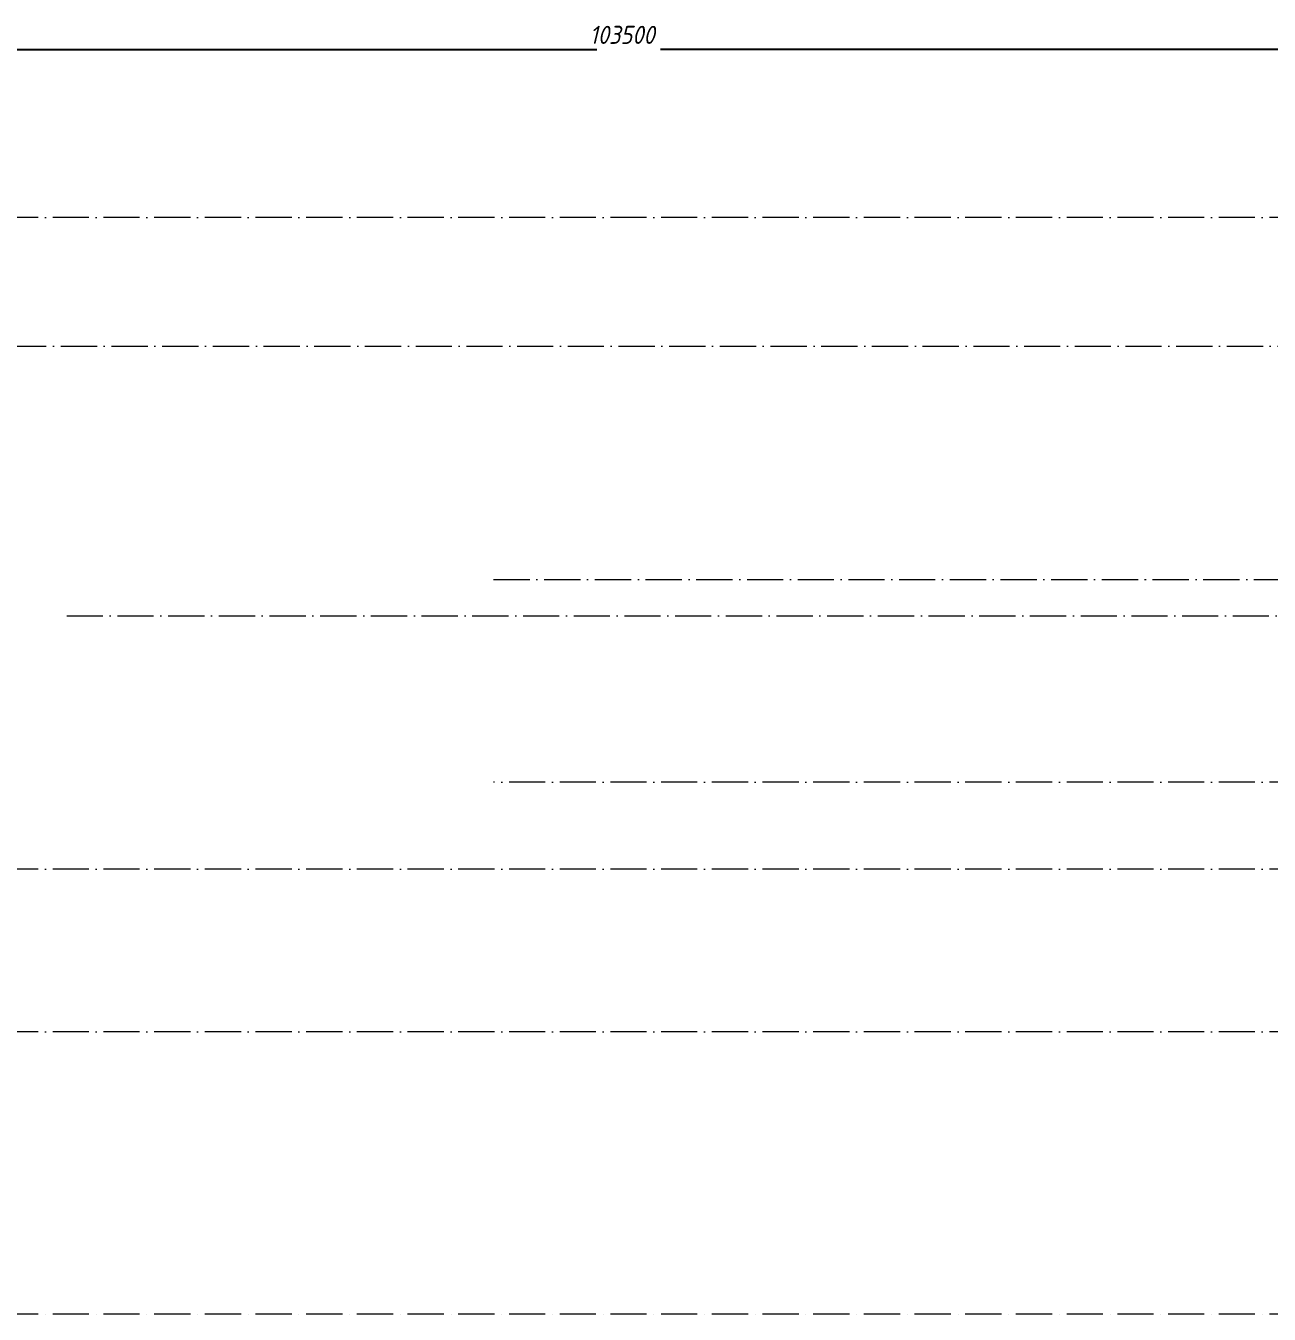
# Model space of a CAD drawing. Header units: millimetres. Extents: x 209 to 1046824, y -248937 to 510758.
# Drawn here: x 63441 to 97781, y 389571 to 425170 of the extents above; entities that cross this region are included whole.
import ezdxf

# ---------------------------------------------------------------- set-up
doc = ezdxf.new("R2010")
doc.units = ezdxf.units.MM
doc.linetypes.add('50_200_ШТРИХ_1Т_ш5_п1_п1_', pattern=[1400, 1000, -200, 0, -200])
doc.layers.add('A-ANNO-DIMS', color=7, linetype='Continuous', lineweight=9)
doc.layers.add('Оси-3', color=7, linetype='50_200_ШТРИХ_1Т_ш5_п1_п1_', lineweight=9, true_color=0xaaaaaa)
doc.styles.add('ISOCPEUR_I_1', font='isocpeui.ttf', dxfattribs={"width": 0.9, "height": 500})
doc.dimstyles.new('ISO-2_5_0_9К_БОЛЬШОЙ_2', dxfattribs={"dimscale": 304.8, "dimtxt": 497.990588, "dimasz": 0.984252, "dimexe": 0.787402, "dimexo": 0, "dimgap": 0, "dimtad": 1, "dimdec": 0, "dimzin": 0, "dimdsep": 46, "dimtxsty": 'ISOCPEUR_I_1', "dimblk1": 'OBLIQUE', "dimblk2": 'OBLIQUE', "dimsah": 1, "dimcen": 0.09, "dimdle": 0.787402, "dimazin": 0, "dimtfac": 1, "dimtdec": 4, "dimtix": 1, "dimtmove": 2, "dimatfit": 3, "dimfxl": 1, "dimtvp": 1, "dimtolj": 1, "dimtzin": 0, "dimarcsym": 2})

# ---------------------------------------------------------------- blocks, each defined once
blk = doc.blocks.new('_Oblique')
at = {"color": 0, "linetype": 'ByBlock', "lineweight": -2}
blk.add_line((-0.5, -0.5), (0.5, 0.5), dxfattribs=at)
blk = doc.blocks.new('*D1481')
at = {"layer": 'A-ANNO-DIMS', "color": 0, "lineweight": -2, "transparency": 16777216}
for p, q in [((25322, 424727), (25322, 424275)), ((128822, 424727), (128822, 424275)), ((25082, 424515), (79213, 424515)), ((129062, 424515), (80971, 424515))]:
    blk.add_line(p, q, dxfattribs=at)
at = {"layer": 'Defpoints', "color": 0, "lineweight": 30, "transparency": 16777216}
for p in [(25322, 424727), (128822, 424727), (128822, 424515)]:
    blk.add_point(p, dxfattribs=at)
at = {"layer": 'A-ANNO-DIMS', "color": 0, "lineweight": -2, "transparency": 16777216, "xscale": 300, "yscale": 300, "zscale": 300, "rotation": 180}
blk.add_blockref('_Oblique', (25322, 424515), dxfattribs=at)
at = {"layer": 'A-ANNO-DIMS', "color": 0, "lineweight": -2, "transparency": 16777216, "xscale": 300, "yscale": 300, "zscale": 300}
blk.add_blockref('_Oblique', (128822, 424515), dxfattribs=at)
at = {"layer": 'A-ANNO-DIMS', "color": 0, "transparency": 16777216, "insert": (79012, 425169), "char_height": 500, "width": 2160.51, "attachment_point": 1, "line_spacing_factor": 1.149209, "style": 'ISOCPEUR_I_1'}
blk.add_mtext('\\A1;103500', dxfattribs=at)

msp = doc.modelspace()

# ---------------------------------------------------------------- linework, layer by layer
at = {"layer": 'Оси-3'}
for p, q in [((132390.4, 419871), (22405.1, 419871)), ((22405.1, 416320.7), (132390.4, 416320.7)), ((76358.4, 409871), (132390.4, 409871)), ((64572.4, 408871), (132390.4, 408871)), ((132390.4, 404271), (76358.4, 404271)), ((132390.4, 401871), (22405.1, 401871)), ((132390.4, 397371), (22405.1, 397371)), ((132390.4, 389571), (22405.1, 389571))]:
    msp.add_line(p, q, dxfattribs=at)

# ---------------------------------------------------------------- dimensions: what is measured, and where the dimension line sits
at = {"layer": 'A-ANNO-DIMS'}
dim = msp.add_linear_dim(base=(128822.4, 424515.3), p1=(25322.4, 424727.4), p2=(128822.4, 424727.4), dimstyle='ISO-2_5_0_9К_БОЛЬШОЙ_2', override={"dimpost": '<>', "dimfxl": 103500}, dxfattribs=at)
dim.commit()
dim.dimension.update_dxf_attribs({"geometry": '*D1481', "text_midpoint": (80092, 424835.2), "dimtype": 160})

doc.saveas('drawing.dxf')
